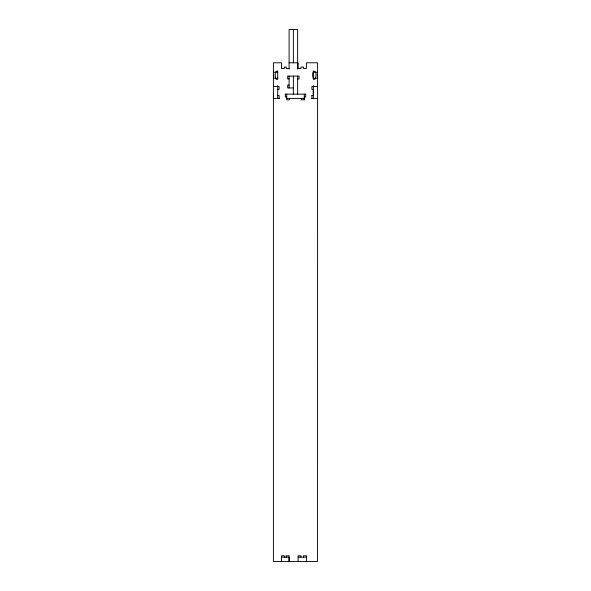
<?xml version="1.0" encoding="UTF-8"?>
<svg xmlns="http://www.w3.org/2000/svg" width="591" height="591" viewBox="0 0 591 591"><rect width="100%" height="100%" fill="white"/><g stroke="black" fill="none" stroke-linecap="round" stroke-linejoin="round"><path stroke-width="0.89" d="M301.44 98.409L301.44 99.835L304.284 99.835L304.284 98.409L286.716 98.409M289.102 62.794L298.1 62.794L298.1 68.49L300.952 68.49L300.952 67.071L303.56 67.071L303.56 68.49L306.411 68.49L306.411 62.794L317.596 62.794L317.574 561.45L273.404 561.45L273.404 62.794L281.479 62.794L281.479 68.49L284.33 68.49L284.33 67.071L286.251 67.071L286.251 68.49L289.102 68.49M273.404 72.294L277.681 72.294M313.319 72.294L317.596 72.294M273.404 74.665L273.943 74.665M317.057 74.665L317.596 74.665M273.404 76.091L273.943 76.091M317.057 76.091L317.596 76.091M273.404 78.226L277.681 78.226A1.071 1.071 0 0 1 276.61 79.297A1.071 1.071 0 0 1 275.546 78.226C275.199 77.569 274.601 68.275 277.681 72.117M313.296 78.226A1.071 1.071 0 0 0 314.368 79.297A1.071 1.071 0 0 0 315.439 78.226C318.047 68.94 310.689 68.94 313.296 78.226L317.596 78.226M289.102 78.943L287.677 78.943L287.677 76.091L299.076 76.091L299.076 78.943L297.65 78.943M289.102 85.111L287.677 85.111L287.677 87.963L293.372 87.963M273.404 86.537L279.107 86.537L279.107 89.389L277.681 89.389M317.596 86.537L311.871 86.537L311.871 89.389L313.296 89.389L313.296 95.565L311.871 95.565M285.29 94.139L305.732 94.139L305.71 96.99L304.284 96.99M277.681 95.565L279.144 95.565L279.107 98.409M286.738 96.99L285.29 96.99L285.313 94.139M279.454 98.409L273.404 98.409L273.419 94.139M311.546 98.409L317.596 98.409M281.479 557.173L289.102 557.173L289.102 561.45L289.102 555.754L286.251 555.754L286.251 557.173M298.1 557.173L306.411 557.173M313.319 70.868L313.341 79.179M313.341 85.547L313.319 98.409M311.915 95.565L311.871 98.409M306.411 561.45L306.411 555.754L303.56 555.754L303.56 557.173M304.284 94.139L304.284 99.835M300.952 557.173L300.952 555.754L298.1 555.754L298.1 561.45M297.65 69.021L297.65 29.55L289.102 29.55L289.102 69.021M297.65 76.091L297.65 94.139M293.372 29.55L293.372 62.794M293.372 76.091L293.372 94.139M289.56 98.409L289.56 99.835L286.716 99.835L286.716 94.139M289.102 76.091L289.102 87.963M284.33 557.173L284.33 555.754L281.479 555.754L281.479 561.45M277.681 70.868L277.726 79.179M277.726 85.547L277.689 98.409"/></g></svg>
